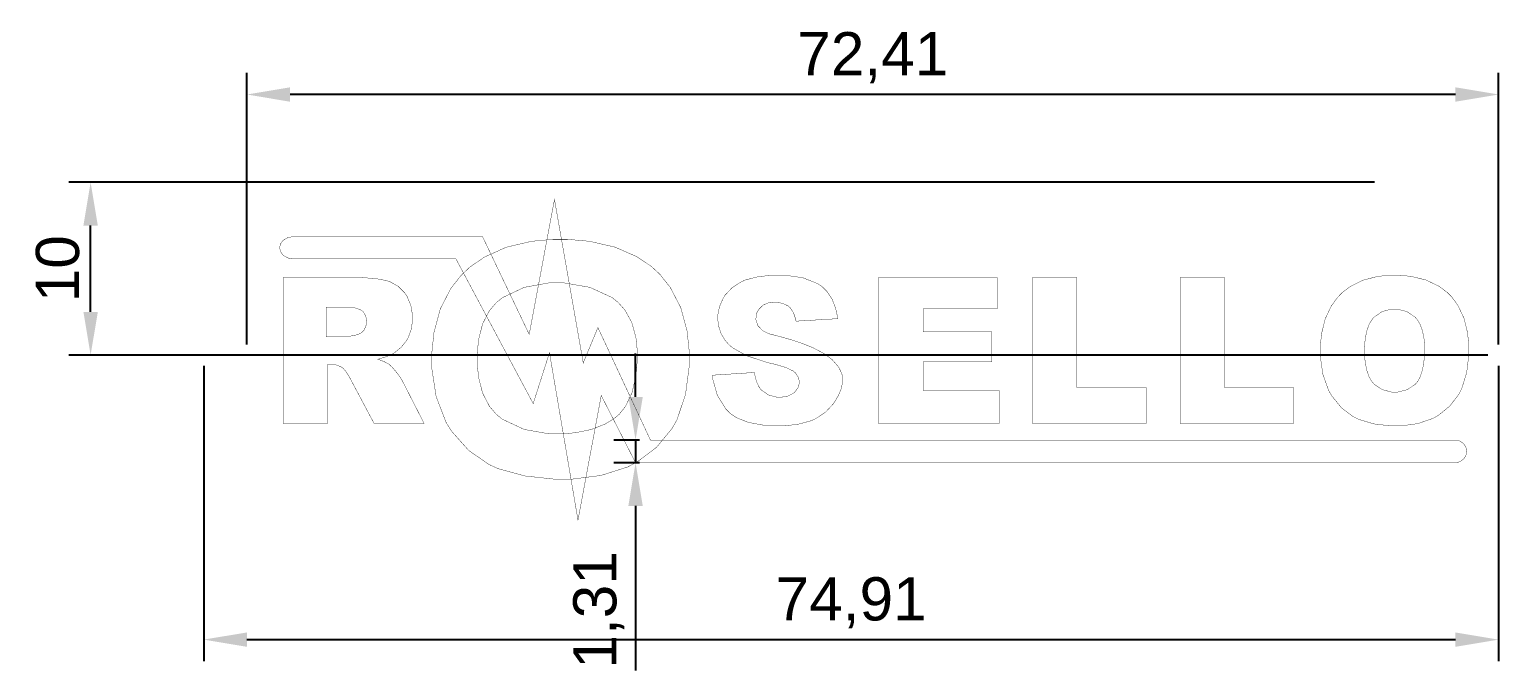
# Model space of a CAD drawing. Header units: millimetres. Extents: x -77 to 181, y -38 to 20.
# Drawn here: x -76.9 to 8.1, y -20.2 to 16.9 of the extents above; entities that cross this region are included whole.
import ezdxf

# ---------------------------------------------------------------- set-up
doc = ezdxf.new("R2010")
doc.units = ezdxf.units.MM
doc.styles.get("Standard").update_dxf_attribs({"font": 'arial.ttf'})
doc.dimstyles.new('ISO-25', dxfattribs={"dimtxt": 2.5, "dimasz": 2.5, "dimexe": 1.25, "dimexo": 0.625, "dimtad": 1, "dimtxsty": 'Standard', "dimcen": 2.5, "dimadec": 0, "dimazin": 0, "dimtfac": 1, "dimtmove": 0, "dimatfit": 3, "dimfxl": 1, "dimarcsym": 0})

# ---------------------------------------------------------------- blocks, each defined once
blk = doc.blocks.new('*D3')
at = {"color": 0, "lineweight": -2, "transparency": 16777216}
for p, q in [((0.886, 8.05), (-74.633, 8.05)), ((-73.383, 0.55), (-73.383, 5.55)), ((7.437, -1.95), (-74.633, -1.95))]:
    blk.add_line(p, q, dxfattribs=at)
at = {"color": 0, "transparency": 16777216}
for points in [[(-73.799, 5.55), (-72.966, 5.55), (-73.383, 8.05)], [(-73.799, 0.55), (-72.966, 0.55), (-73.383, -1.95)]]:
    blk.add_solid(points, dxfattribs=at)
at = {"layer": 'Defpoints', "color": 0, "transparency": 16777216}
for p in [(-73.383, 8.05), (1.511, 8.05), (8.062, -1.95)]:
    blk.add_point(p, dxfattribs=at)
at = {"color": 0, "transparency": 16777216, "insert": (-75.284, 3.05), "char_height": 2.5, "attachment_point": 5, "rotation": 90}
blk.add_mtext('10', dxfattribs=at)
blk = doc.blocks.new('*D4')
at = {"color": 0, "lineweight": -2, "transparency": 16777216}
for p, q in [((-64.343, -1.325), (-64.343, 14.379)), ((8.062, -1.325), (8.062, 14.379)), ((5.562, 13.129), (-61.843, 13.129))]:
    blk.add_line(p, q, dxfattribs=at)
at = {"color": 0, "transparency": 16777216}
for points in [[(-61.843, 13.545), (-61.843, 12.712), (-64.343, 13.129)], [(5.562, 13.545), (5.562, 12.712), (8.062, 13.129)]]:
    blk.add_solid(points, dxfattribs=at)
at = {"layer": 'Defpoints', "color": 0, "transparency": 16777216}
for p in [(-64.343, 13.129), (-64.343, -1.95), (8.062, -1.95)]:
    blk.add_point(p, dxfattribs=at)
at = {"color": 0, "transparency": 16777216, "insert": (-28.14, 15.256), "char_height": 2.5, "attachment_point": 5}
blk.add_mtext('72,41', dxfattribs=at)
blk = doc.blocks.new('*D8')
at = {"color": 0, "lineweight": -2, "transparency": 16777216}
for p, q in [((-66.843, -2.575), (-66.843, -19.657)), ((8.062, -2.575), (8.062, -19.657)), ((-64.343, -18.407), (5.562, -18.407))]:
    blk.add_line(p, q, dxfattribs=at)
at = {"color": 0, "transparency": 16777216}
for points in [[(-64.343, -17.991), (-64.343, -18.824), (-66.843, -18.407)], [(5.562, -17.991), (5.562, -18.824), (8.062, -18.407)]]:
    blk.add_solid(points, dxfattribs=at)
at = {"layer": 'Defpoints', "color": 0, "transparency": 16777216}
for p in [(-66.843, -1.95), (8.062, -1.95), (8.062, -18.407)]:
    blk.add_point(p, dxfattribs=at)
at = {"color": 0, "transparency": 16777216, "insert": (-29.39, -16.28), "char_height": 2.5, "attachment_point": 5}
blk.add_mtext('74,91', dxfattribs=at)
blk = doc.blocks.new('*D13')
at = {"color": 0, "lineweight": -2, "transparency": 16777216}
for p, q in [((-41.86, -4.361), (-41.86, -1.861)), ((-41.626, -6.861), (-43.11, -6.861)), ((-41.86, -6.861), (-41.86, -8.174)), ((-41.626, -8.174), (-43.11, -8.174)), ((-41.86, -10.674), (-41.86, -20.2))]:
    blk.add_line(p, q, dxfattribs=at)
at = {"color": 0, "transparency": 16777216}
for points in [[(-42.277, -4.361), (-41.443, -4.361), (-41.86, -6.861)], [(-42.277, -10.674), (-41.443, -10.674), (-41.86, -8.174)]]:
    blk.add_solid(points, dxfattribs=at)
at = {"layer": 'Defpoints', "color": 0, "transparency": 16777216}
for p in [(-41.001, -6.861), (-41.86, -8.174), (-41.001, -8.174)]:
    blk.add_point(p, dxfattribs=at)
at = {"color": 0, "transparency": 16777216, "insert": (-43.987, -16.687), "char_height": 2.5, "attachment_point": 5, "rotation": 90}
blk.add_mtext('1,31', dxfattribs=at)

msp = doc.modelspace()

# ---------------------------------------------------------------- linework, layer by layer
at = {"color": 0}
for points in [[(5.509, -8.174, 0.0202, 0.0202, 0), (-41.86, -8.174, 0.0202, 0.0202, 0), (-43.846, -4.283, 0.0202, 0.0202, 0), (-45.191, -11.492, 0.0202, 0.0202, 0), (-46.84, -1.808, 0.0202, 0.0202, 0), (-47.782, -4.751, 0.0202, 0.0202, 0), (-52.249, 3.617, 0.0202, 0.0202, 0), (-61.593, 3.617, 0.0202, 0.0202, 0), (-61.686, 3.617, 0.0202, 0.0202, 0), (-61.964, 3.673, 0.0202, 0.0202, 0), (-62.231, 3.819, 0.0202, 0.0202, 0), (-62.393, 4.025, 0.0202, 0.0202, 0), (-62.449, 4.26, 0.0202, 0.0202, 0), (-62.399, 4.495, 0.0202, 0.0202, 0), (-62.24, 4.701, 0.0202, 0.0202, 0), (-61.972, 4.849, 0.0202, 0.0202, 0), (-61.688, 4.906, 0.0202, 0.0202, 0), (-61.593, 4.907, 0.0202, 0.0202, 0), (-50.712, 4.907, 0.0202, 0.0202, 0), (-48.012, -0.748, 0.0202, 0.0202, 0), (-46.551, 7.054, 0.0202, 0.0202, 0), (-44.887, -2.399, 0.0202, 0.0202, 0), (-44.039, -0.352, 0.0202, 0.0202, 0), (-41.001, -6.861, 0.0202, 0.0202, 0), (5.509, -6.861, 0.0202, 0.0202, 0), (5.586, -6.861, 0.0202, 0.0202, 0), (5.819, -6.917, 0.0202, 0.0202, 0), (6.04, -7.066, 0.0202, 0.0202, 0), (6.172, -7.276, 0.0202, 0.0202, 0), (6.215, -7.517, 0.0202, 0.0202, 0), (6.17, -7.758, 0.0202, 0.0202, 0), (6.036, -7.968, 0.0202, 0.0202, 0), (5.816, -8.117, 0.0202, 0.0202, 0), (5.585, -8.174, 0.0202, 0.0202, 0), (5.509, -8.174, 0.0202, 0.0202, 0)], [(-53.644, -2.193, 0.0202, 0.0202, 0), (-53.644, -1.805, 0.0202, 0.0202, 0), (-53.522, -0.641, 0.0202, 0.0202, 0), (-53.155, 0.728, 0.0202, 0.0202, 0), (-52.543, 1.916, 0.0202, 0.0202, 0), (-51.925, 2.697, 0.0202, 0.0202, 0), (-51.684, 2.92, 0.0202, 0.0202, 0), (-51.441, 3.148, 0.0202, 0.0202, 0), (-50.608, 3.722, 0.0202, 0.0202, 0), (-49.34, 4.294, 0.0202, 0.0202, 0), (-47.879, 4.637, 0.0202, 0.0202, 0), (-46.639, 4.751, 0.0202, 0.0202, 0), (-46.225, 4.751, 0.0202, 0.0202, 0), (-45.803, 4.751, 0.0202, 0.0202, 0), (-44.535, 4.639, 0.0202, 0.0202, 0), (-43.051, 4.301, 0.0202, 0.0202, 0), (-41.772, 3.74, 0.0202, 0.0202, 0), (-40.941, 3.179, 0.0202, 0.0202, 0), (-40.699, 2.955, 0.0202, 0.0202, 0), (-40.461, 2.735, 0.0202, 0.0202, 0), (-39.85, 1.965, 0.0202, 0.0202, 0), (-39.244, 0.795, 0.0202, 0.0202, 0), (-38.88, -0.554, 0.0202, 0.0202, 0), (-38.759, -1.701, 0.0202, 0.0202, 0), (-38.759, -2.083, 0.0202, 0.0202, 0), (-38.759, -2.618, 0.0202, 0.0202, 0), (-38.971, -4.223, 0.0202, 0.0202, 0), (-39.464, -5.687, 0.0202, 0.0202, 0), (-39.605, -5.938, 0.0202, 0.0202, 0), (-39.746, -6.188, 0.0202, 0.0202, 0), (-40.643, -7.275, 0.0202, 0.0202, 0), (-41.789, -8.14, 0.0202, 0.0202, 0), (-42.056, -8.28, 0.0202, 0.0202, 0), (-42.323, -8.42, 0.0202, 0.0202, 0), (-43.857, -8.908, 0.0202, 0.0202, 0), (-45.503, -9.118, 0.0202, 0.0202, 0), (-46.051, -9.118, 0.0202, 0.0202, 0), (-46.606, -9.118, 0.0202, 0.0202, 0), (-48.27, -8.937, 0.0202, 0.0202, 0), (-49.807, -8.516, 0.0202, 0.0202, 0), (-50.073, -8.396, 0.0202, 0.0202, 0), (-50.338, -8.274, 0.0202, 0.0202, 0), (-51.514, -7.461, 0.0202, 0.0202, 0), (-52.489, -6.367, 0.0202, 0.0202, 0), (-52.654, -6.106, 0.0202, 0.0202, 0), (-52.819, -5.846, 0.0202, 0.0202, 0), (-53.396, -4.347, 0.0202, 0.0202, 0), (-53.644, -2.731, 0.0202, 0.0202, 0), (-53.644, -2.193, 0.0202, 0.0202, 0)], [(-37.416, -3.109, 0.0202, 0.0202, 0), (-34.985, -2.953, 0.0202, 0.0202, 0), (-34.972, -3.053, 0.0202, 0.0202, 0), (-34.865, -3.483, 0.0202, 0.0202, 0), (-34.703, -3.816, 0.0202, 0.0202, 0), (-34.663, -3.868, 0.0202, 0.0202, 0), (-34.597, -3.953, 0.0202, 0.0202, 0), (-34.182, -4.251, 0.0202, 0.0202, 0), (-33.695, -4.379, 0.0202, 0.0202, 0), (-33.532, -4.379, 0.0202, 0.0202, 0), (-33.411, -4.379, 0.0202, 0.0202, 0), (-33.048, -4.314, 0.0202, 0.0202, 0), (-32.738, -4.161, 0.0202, 0.0202, 0), (-32.689, -4.118, 0.0202, 0.0202, 0), (-32.64, -4.074, 0.0202, 0.0202, 0), (-32.466, -3.835, 0.0202, 0.0202, 0), (-32.392, -3.592, 0.0202, 0.0202, 0), (-32.392, -3.511, 0.0202, 0.0202, 0), (-32.392, -3.433, 0.0202, 0.0202, 0), (-32.462, -3.2, 0.0202, 0.0202, 0), (-32.625, -2.967, 0.0202, 0.0202, 0), (-32.672, -2.924, 0.0202, 0.0202, 0), (-32.719, -2.88, 0.0202, 0.0202, 0), (-33.139, -2.672, 0.0202, 0.0202, 0), (-33.809, -2.473, 0.0202, 0.0202, 0), (-33.98, -2.435, 0.0202, 0.0202, 0), (-34.26, -2.371, 0.0202, 0.0202, 0), (-35.422, -1.987, 0.0202, 0.0202, 0), (-36.26, -1.518, 0.0202, 0.0202, 0), (-36.38, -1.412, 0.0202, 0.0202, 0), (-36.467, -1.335, 0.0202, 0.0202, 0), (-36.696, -1.071, 0.0202, 0.0202, 0), (-36.922, -0.687, 0.0202, 0.0202, 0), (-37.058, -0.258, 0.0202, 0.0202, 0), (-37.103, 0.096, 0.0202, 0.0202, 0), (-37.103, 0.214, 0.0202, 0.0202, 0), (-37.103, 0.372, 0.0202, 0.0202, 0), (-37.011, 0.844, 0.0202, 0.0202, 0), (-36.794, 1.343, 0.0202, 0.0202, 0), (-36.732, 1.44, 0.0202, 0.0202, 0), (-36.671, 1.536, 0.0202, 0.0202, 0), (-36.27, 1.957, 0.0202, 0.0202, 0), (-35.744, 2.294, 0.0202, 0.0202, 0), (-35.619, 2.349, 0.0202, 0.0202, 0), (-35.496, 2.404, 0.0202, 0.0202, 0), (-34.738, 2.596, 0.0202, 0.0202, 0), (-33.871, 2.679, 0.0202, 0.0202, 0), (-33.582, 2.679, 0.0202, 0.0202, 0), (-33.233, 2.679, 0.0202, 0.0202, 0), (-32.183, 2.529, 0.0202, 0.0202, 0), (-31.3, 2.177, 0.0202, 0.0202, 0), (-31.161, 2.076, 0.0202, 0.0202, 0), (-31.059, 2.002, 0.0202, 0.0202, 0), (-30.787, 1.731, 0.0202, 0.0202, 0), (-30.497, 1.297, 0.0202, 0.0202, 0), (-30.292, 0.774, 0.0202, 0.0202, 0), (-30.189, 0.316, 0.0202, 0.0202, 0), (-30.17, 0.161, 0.0202, 0.0202, 0), (-32.577, 0.016, 0.0202, 0.0202, 0), (-32.593, 0.112, 0.0202, 0.0202, 0), (-32.726, 0.512, 0.0202, 0.0202, 0), (-32.929, 0.808, 0.0202, 0.0202, 0), (-32.981, 0.85, 0.0202, 0.0202, 0), (-33.032, 0.894, 0.0202, 0.0202, 0), (-33.348, 1.047, 0.0202, 0.0202, 0), (-33.711, 1.111, 0.0202, 0.0202, 0), (-33.832, 1.111, 0.0202, 0.0202, 0), (-33.929, 1.111, 0.0202, 0.0202, 0), (-34.223, 1.063, 0.0202, 0.0202, 0), (-34.467, 0.951, 0.0202, 0.0202, 0), (-34.504, 0.919, 0.0202, 0.0202, 0), (-34.542, 0.887, 0.0202, 0.0202, 0), (-34.71, 0.72, 0.0202, 0.0202, 0), (-34.832, 0.53, 0.0202, 0.0202, 0), (-34.847, 0.486, 0.0202, 0.0202, 0), (-34.878, 0.399, 0.0202, 0.0202, 0), (-34.901, 0.113, 0.0202, 0.0202, 0), (-34.791, -0.241, 0.0202, 0.0202, 0), (-34.503, -0.538, 0.0202, 0.0202, 0), (-34.145, -0.712, 0.0202, 0.0202, 0), (-34.019, -0.745, 0.0202, 0.0202, 0), (-33.889, -0.777, 0.0202, 0.0202, 0), (-33.497, -0.878, 0.0202, 0.0202, 0), (-32.891, -1.049, 0.0202, 0.0202, 0), (-32.244, -1.261, 0.0202, 0.0202, 0), (-31.599, -1.521, 0.0202, 0.0202, 0), (-31, -1.835, 0.0202, 0.0202, 0), (-30.489, -2.207, 0.0202, 0.0202, 0), (-30.109, -2.644, 0.0202, 0.0202, 0), (-29.929, -3.019, 0.0202, 0.0202, 0), (-29.904, -3.151, 0.0202, 0.0202, 0), (-29.886, -3.247, 0.0202, 0.0202, 0), (-29.889, -3.545, 0.0202, 0.0202, 0), (-29.976, -3.927, 0.0202, 0.0202, 0), (-30.137, -4.296, 0.0202, 0.0202, 0), (-30.289, -4.562, 0.0202, 0.0202, 0), (-30.343, -4.648, 0.0202, 0.0202, 0), (-30.417, -4.761, 0.0202, 0.0202, 0), (-30.873, -5.25, 0.0202, 0.0202, 0), (-31.444, -5.628, 0.0202, 0.0202, 0), (-31.576, -5.687, 0.0202, 0.0202, 0), (-31.708, -5.745, 0.0202, 0.0202, 0), (-32.47, -5.951, 0.0202, 0.0202, 0), (-33.294, -6.04, 0.0202, 0.0202, 0), (-33.569, -6.04, 0.0202, 0.0202, 0), (-33.813, -6.04, 0.0202, 0.0202, 0), (-34.544, -5.988, 0.0202, 0.0202, 0), (-35.357, -5.833, 0.0202, 0.0202, 0), (-36.008, -5.573, 0.0202, 0.0202, 0), (-36.391, -5.318, 0.0202, 0.0202, 0), (-36.496, -5.211, 0.0202, 0.0202, 0), (-36.631, -5.073, 0.0202, 0.0202, 0), (-37.132, -4.272, 0.0202, 0.0202, 0), (-37.398, -3.321, 0.0202, 0.0202, 0), (-37.416, -3.109, 0.0202, 0.0202, 0)], [(-2.251, -1.687, 0.0202, 0.0202, 0), (-2.251, -1.442, 0.0202, 0.0202, 0), (-2.181, -0.711, 0.0202, 0.0202, 0), (-1.969, 0.15, 0.0202, 0.0202, 0), (-1.616, 0.897, 0.0202, 0.0202, 0), (-1.26, 1.386, 0.0202, 0.0202, 0), (-1.121, 1.528, 0.0202, 0.0202, 0), (-0.982, 1.67, 0.0202, 0.0202, 0), (-0.5, 2.032, 0.0202, 0.0202, 0), (0.232, 2.392, 0.0202, 0.0202, 0), (1.075, 2.607, 0.0202, 0.0202, 0), (1.791, 2.679, 0.0202, 0.0202, 0), (2.029, 2.679, 0.0202, 0.0202, 0), (2.273, 2.679, 0.0202, 0.0202, 0), (3.005, 2.608, 0.0202, 0.0202, 0), (3.861, 2.397, 0.0202, 0.0202, 0), (4.599, 2.043, 0.0202, 0.0202, 0), (5.08, 1.689, 0.0202, 0.0202, 0), (5.218, 1.55, 0.0202, 0.0202, 0), (5.356, 1.41, 0.0202, 0.0202, 0), (5.708, 0.928, 0.0202, 0.0202, 0), (6.057, 0.192, 0.0202, 0.0202, 0), (6.267, -0.656, 0.0202, 0.0202, 0), (6.337, -1.377, 0.0202, 0.0202, 0), (6.337, -1.618, 0.0202, 0.0202, 0), (6.337, -1.954, 0.0202, 0.0202, 0), (6.215, -2.962, 0.0202, 0.0202, 0), (5.93, -3.883, 0.0202, 0.0202, 0), (5.849, -4.041, 0.0202, 0.0202, 0), (5.767, -4.199, 0.0202, 0.0202, 0), (5.251, -4.882, 0.0202, 0.0202, 0), (4.589, -5.426, 0.0202, 0.0202, 0), (4.435, -5.514, 0.0202, 0.0202, 0), (4.281, -5.601, 0.0202, 0.0202, 0), (3.396, -5.909, 0.0202, 0.0202, 0), (2.446, -6.04, 0.0202, 0.0202, 0), (2.13, -6.04, 0.0202, 0.0202, 0), (1.81, -6.04, 0.0202, 0.0202, 0), (0.849, -5.927, 0.0202, 0.0202, 0), (-0.038, -5.662, 0.0202, 0.0202, 0), (-0.191, -5.586, 0.0202, 0.0202, 0), (-0.344, -5.51, 0.0202, 0.0202, 0), (-1.023, -4.998, 0.0202, 0.0202, 0), (-1.585, -4.311, 0.0202, 0.0202, 0), (-1.68, -4.147, 0.0202, 0.0202, 0), (-1.775, -3.983, 0.0202, 0.0202, 0), (-2.108, -3.041, 0.0202, 0.0202, 0), (-2.251, -2.025, 0.0202, 0.0202, 0), (-2.251, -1.687, 0.0202, 0.0202, 0)], [(-62.242, -5.899, 0.0202, 0.0202, 0), (-62.242, 2.537, 0.0202, 0.0202, 0), (-57.975, 2.537, 0.0202, 0.0202, 0), (-57.713, 2.537, 0.0202, 0.0202, 0), (-56.928, 2.486, 0.0202, 0.0202, 0), (-56.266, 2.364, 0.0202, 0.0202, 0), (-56.161, 2.329, 0.0202, 0.0202, 0), (-56.057, 2.295, 0.0202, 0.0202, 0), (-55.595, 2.034, 0.0202, 0.0202, 0), (-55.213, 1.655, 0.0202, 0.0202, 0), (-55.149, 1.561, 0.0202, 0.0202, 0), (-55.085, 1.468, 0.0202, 0.0202, 0), (-54.861, 0.938, 0.0202, 0.0202, 0), (-54.765, 0.378, 0.0202, 0.0202, 0), (-54.765, 0.19, 0.0202, 0.0202, 0), (-54.765, 0.027, 0.0202, 0.0202, 0), (-54.839, -0.463, 0.0202, 0.0202, 0), (-55.011, -0.936, 0.0202, 0.0202, 0), (-55.06, -1.021, 0.0202, 0.0202, 0), (-55.108, -1.106, 0.0202, 0.0202, 0), (-55.408, -1.483, 0.0202, 0.0202, 0), (-55.784, -1.796, 0.0202, 0.0202, 0), (-55.87, -1.849, 0.0202, 0.0202, 0), (-55.924, -1.882, 0.0202, 0.0202, 0), (-56.259, -2.033, 0.0202, 0.0202, 0), (-56.674, -2.161, 0.0202, 0.0202, 0), (-56.769, -2.184, 0.0202, 0.0202, 0), (-56.693, -2.209, 0.0202, 0.0202, 0), (-56.374, -2.339, 0.0202, 0.0202, 0), (-56.138, -2.467, 0.0202, 0.0202, 0), (-56.103, -2.494, 0.0202, 0.0202, 0), (-56.08, -2.511, 0.0202, 0.0202, 0), (-55.932, -2.656, 0.0202, 0.0202, 0), (-55.739, -2.881, 0.0202, 0.0202, 0), (-55.694, -2.938, 0.0202, 0.0202, 0), (-55.65, -2.993, 0.0202, 0.0202, 0), (-55.472, -3.238, 0.0202, 0.0202, 0), (-55.352, -3.431, 0.0202, 0.0202, 0), (-55.337, -3.462, 0.0202, 0.0202, 0), (-54.093, -5.899, 0.0202, 0.0202, 0), (-56.987, -5.899, 0.0202, 0.0202, 0), (-58.355, -3.326, 0.0202, 0.0202, 0), (-58.398, -3.243, 0.0202, 0.0202, 0), (-58.601, -2.914, 0.0202, 0.0202, 0), (-58.784, -2.701, 0.0202, 0.0202, 0), (-58.818, -2.676, 0.0202, 0.0202, 0), (-58.864, -2.644, 0.0202, 0.0202, 0), (-59.114, -2.53, 0.0202, 0.0202, 0), (-59.363, -2.482, 0.0202, 0.0202, 0), (-59.446, -2.482, 0.0202, 0.0202, 0), (-59.672, -2.482, 0.0202, 0.0202, 0), (-59.672, -5.899, 0.0202, 0.0202, 0), (-62.242, -5.899, 0.0202, 0.0202, 0)], [(-51.021, -2.149, 0.0202, 0.0202, 0), (-51.021, -2.419, 0.0202, 0.0202, 0), (-50.943, -3.228, 0.0202, 0.0202, 0), (-50.709, -4.145, 0.0202, 0.0202, 0), (-50.32, -4.897, 0.0202, 0.0202, 0), (-49.93, -5.361, 0.0202, 0.0202, 0), (-49.776, -5.487, 0.0202, 0.0202, 0), (-49.568, -5.655, 0.0202, 0.0202, 0), (-48.302, -6.247, 0.0202, 0.0202, 0), (-46.861, -6.501, 0.0202, 0.0202, 0), (-46.381, -6.501, 0.0202, 0.0202, 0), (-46.121, -6.501, 0.0202, 0.0202, 0), (-45.342, -6.439, 0.0202, 0.0202, 0), (-44.427, -6.252, 0.0202, 0.0202, 0), (-43.635, -5.942, 0.0202, 0.0202, 0), (-43.122, -5.633, 0.0202, 0.0202, 0), (-42.97, -5.508, 0.0202, 0.0202, 0), (-42.817, -5.383, 0.0202, 0.0202, 0), (-42.44, -4.911, 0.0202, 0.0202, 0), (-42.063, -4.118, 0.0202, 0.0202, 0), (-41.836, -3.127, 0.0202, 0.0202, 0), (-41.76, -2.235, 0.0202, 0.0202, 0), (-41.76, -1.938, 0.0202, 0.0202, 0), (-41.76, -1.686, 0.0202, 0.0202, 0), (-41.84, -0.928, 0.0202, 0.0202, 0), (-42.077, -0.065, 0.0202, 0.0202, 0), (-42.47, 0.653, 0.0202, 0.0202, 0), (-42.867, 1.102, 0.0202, 0.0202, 0), (-43.021, 1.224, 0.0202, 0.0202, 0), (-43.232, 1.391, 0.0202, 0.0202, 0), (-44.508, 1.975, 0.0202, 0.0202, 0), (-45.959, 2.225, 0.0202, 0.0202, 0), (-46.442, 2.225, 0.0202, 0.0202, 0), (-46.909, 2.225, 0.0202, 0.0202, 0), (-48.309, 1.971, 0.0202, 0.0202, 0), (-49.558, 1.379, 0.0202, 0.0202, 0), (-49.766, 1.21, 0.0202, 0.0202, 0), (-49.921, 1.085, 0.0202, 0.0202, 0), (-50.316, 0.62, 0.0202, 0.0202, 0), (-50.708, -0.137, 0.0202, 0.0202, 0), (-50.943, -1.06, 0.0202, 0.0202, 0), (-51.021, -1.877, 0.0202, 0.0202, 0), (-51.021, -2.149, 0.0202, 0.0202, 0)], [(-27.801, 2.537, 0.0202, 0.0202, 0), (-20.949, 2.537, 0.0202, 0.0202, 0), (-20.949, 0.735, 0.0202, 0.0202, 0), (-25.231, 0.735, 0.0202, 0.0202, 0), (-25.231, -0.609, 0.0202, 0.0202, 0), (-21.261, -0.609, 0.0202, 0.0202, 0), (-21.261, -2.329, 0.0202, 0.0202, 0), (-25.231, -2.329, 0.0202, 0.0202, 0), (-25.231, -3.99, 0.0202, 0.0202, 0), (-20.821, -3.99, 0.0202, 0.0202, 0), (-20.821, -5.899, 0.0202, 0.0202, 0), (-27.801, -5.899, 0.0202, 0.0202, 0), (-27.801, 2.537, 0.0202, 0.0202, 0)], [(-18.897, 2.537, 0.0202, 0.0202, 0), (-16.339, 2.537, 0.0202, 0.0202, 0), (-16.339, -3.825, 0.0202, 0.0202, 0), (-12.334, -3.825, 0.0202, 0.0202, 0), (-12.334, -5.899, 0.0202, 0.0202, 0), (-18.897, -5.899, 0.0202, 0.0202, 0), (-18.897, 2.537, 0.0202, 0.0202, 0)], [(-10.36, 2.537, 0.0202, 0.0202, 0), (-7.802, 2.537, 0.0202, 0.0202, 0), (-7.802, -3.825, 0.0202, 0.0202, 0), (-3.798, -3.825, 0.0202, 0.0202, 0), (-3.798, -5.899, 0.0202, 0.0202, 0), (-10.36, -5.899, 0.0202, 0.0202, 0), (-10.36, 2.537, 0.0202, 0.0202, 0)], [(-59.752, -0.891, 0.0202, 0.0202, 0), (-58.669, -0.891, 0.0202, 0.0202, 0), (-58.606, -0.891, 0.0202, 0.0202, 0), (-58.413, -0.861, 0.0202, 0.0202, 0), (-58.075, -0.794, 0.0202, 0.0202, 0), (-57.991, -0.775, 0.0202, 0.0202, 0), (-57.948, -0.767, 0.0202, 0.0202, 0), (-57.759, -0.684, 0.0202, 0.0202, 0), (-57.603, -0.546, 0.0202, 0.0202, 0), (-57.576, -0.51, 0.0202, 0.0202, 0), (-57.549, -0.474, 0.0202, 0.0202, 0), (-57.414, -0.133, 0.0202, 0.0202, 0), (-57.414, -0.019, 0.0202, 0.0202, 0), (-57.414, 0.071, 0.0202, 0.0202, 0), (-57.478, 0.343, 0.0202, 0.0202, 0), (-57.626, 0.573, 0.0202, 0.0202, 0), (-57.669, 0.609, 0.0202, 0.0202, 0), (-57.711, 0.646, 0.0202, 0.0202, 0), (-58.035, 0.774, 0.0202, 0.0202, 0), (-58.478, 0.829, 0.0202, 0.0202, 0), (-58.625, 0.829, 0.0202, 0.0202, 0), (-59.752, 0.829, 0.0202, 0.0202, 0), (-59.752, -0.891, 0.0202, 0.0202, 0)], [(0.307, -1.692, 0.0202, 0.0202, 0), (0.307, -1.841, 0.0202, 0.0202, 0), (0.336, -2.285, 0.0202, 0.0202, 0), (0.424, -2.789, 0.0202, 0.0202, 0), (0.569, -3.203, 0.0202, 0.0202, 0), (0.713, -3.454, 0.0202, 0.0202, 0), (0.774, -3.527, 0.0202, 0.0202, 0), (0.852, -3.619, 0.0202, 0.0202, 0), (1.326, -3.944, 0.0202, 0.0202, 0), (1.867, -4.084, 0.0202, 0.0202, 0), (2.047, -4.084, 0.0202, 0.0202, 0), (2.23, -4.084, 0.0202, 0.0202, 0), (2.779, -3.947, 0.0202, 0.0202, 0), (3.25, -3.629, 0.0202, 0.0202, 0), (3.326, -3.538, 0.0202, 0.0202, 0), (3.386, -3.465, 0.0202, 0.0202, 0), (3.524, -3.21, 0.0202, 0.0202, 0), (3.666, -2.775, 0.0202, 0.0202, 0), (3.751, -2.23, 0.0202, 0.0202, 0), (3.779, -1.74, 0.0202, 0.0202, 0), (3.779, -1.576, 0.0202, 0.0202, 0), (3.779, -1.438, 0.0202, 0.0202, 0), (3.75, -1.021, 0.0202, 0.0202, 0), (3.66, -0.547, 0.0202, 0.0202, 0), (3.513, -0.153, 0.0202, 0.0202, 0), (3.367, 0.091, 0.0202, 0.0202, 0), (3.307, 0.161, 0.0202, 0.0202, 0), (3.227, 0.253, 0.0202, 0.0202, 0), (2.749, 0.574, 0.0202, 0.0202, 0), (2.205, 0.711, 0.0202, 0.0202, 0), (2.024, 0.711, 0.0202, 0.0202, 0), (1.849, 0.711, 0.0202, 0.0202, 0), (1.324, 0.572, 0.0202, 0.0202, 0), (0.855, 0.247, 0.0202, 0.0202, 0), (0.777, 0.153, 0.0202, 0.0202, 0), (0.716, 0.081, 0.0202, 0.0202, 0), (0.571, -0.171, 0.0202, 0.0202, 0), (0.424, -0.587, 0.0202, 0.0202, 0), (0.336, -1.094, 0.0202, 0.0202, 0), (0.307, -1.543, 0.0202, 0.0202, 0), (0.307, -1.692, 0.0202, 0.0202, 0)]]:
    msp.add_lwpolyline(points, format="xyseb", close=True, dxfattribs=at)

# ---------------------------------------------------------------- dimensions: what is measured, and where the dimension line sits
dim = msp.add_linear_dim(base=(-64.3432, 13.1287), p1=(8.0623, -1.9497), p2=(-64.3432, -1.9497), dimstyle='ISO-25')
dim.commit()
dim.dimension.update_dxf_attribs({"geometry": '*D4', "text_midpoint": (-28.1405, 15.2561)})
dim = msp.add_linear_dim(base=(-73.383, 8.05), p1=(8.062, -1.95), p2=(1.511, 8.05), angle=90, dimstyle='ISO-25')
dim.commit()
dim.dimension.update_dxf_attribs({"geometry": '*D3', "text_midpoint": (-73.383, 3.05), "dimtype": 160})
at = {"color": 4}
dim = msp.add_linear_dim(base=(8.0623, -18.4073), p1=(-66.8432, -1.9497), p2=(8.0623, -1.9497), dimstyle='ISO-25', dxfattribs=at)
dim.commit()
dim.dimension.update_dxf_attribs({"geometry": '*D8', "text_midpoint": (-29.3905, -16.2799)})
dim = msp.add_linear_dim(base=(-41.86, -8.174), p1=(-41.001, -6.861), p2=(-41.001, -8.174), angle=90, dimstyle='ISO-25', dxfattribs=at)
dim.commit()
dim.dimension.update_dxf_attribs({"geometry": '*D13', "text_midpoint": (-43.987, -16.687)})

doc.saveas('drawing.dxf')
